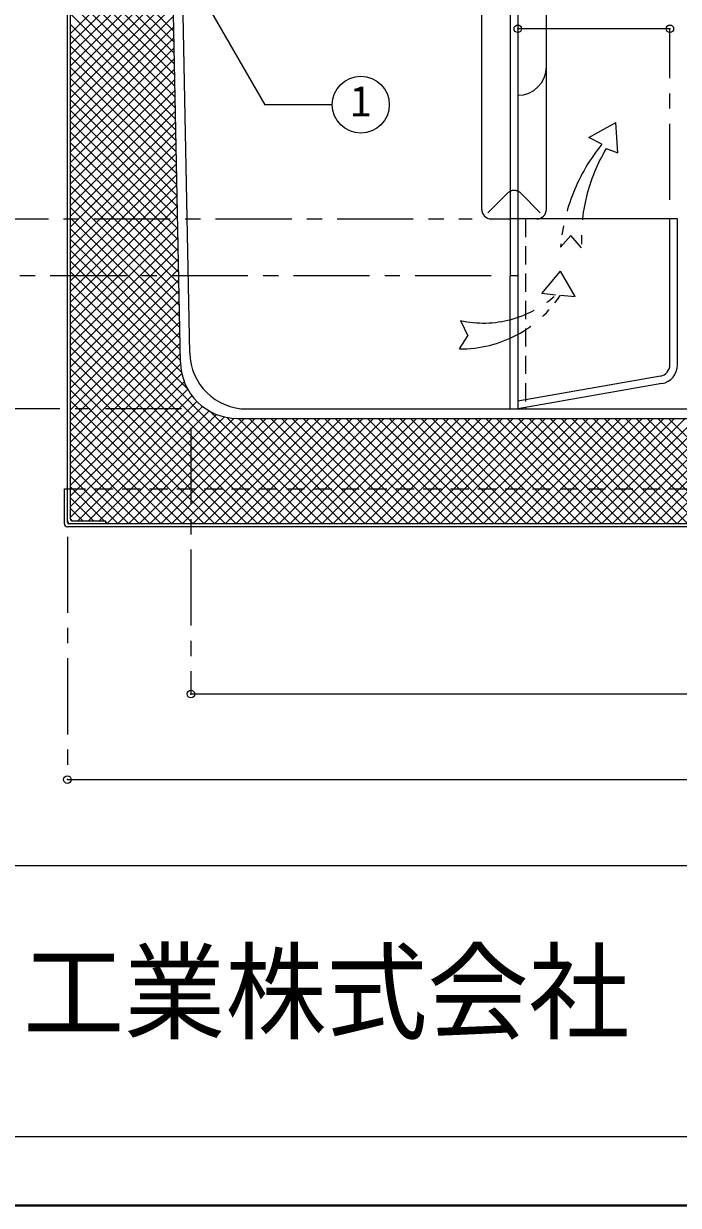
# Model space of a CAD drawing. Units: millimetres at full size, sheet at 1:8; details may follow other scales. Extents: x -1698 to 1542, y -1117 to 1131.
# Drawn here: x -1379 to -1034, y -1117 to -495 of the extents above; entities that cross this region are included whole.
import ezdxf
from ezdxf.enums import TextEntityAlignment as Align

# ---------------------------------------------------------------- set-up
doc = ezdxf.new("R2010")
doc.units = ezdxf.units.MM
doc.header["$LTSCALE"] = 8
doc.header["$PDMODE"] = 32
doc.header["$PDSIZE"] = 4
for name, pattern in [('CHAIN1', [8, 5, -1, 1, -1]), ('DASHED1', [1.8, 1.2, -0.6]), ('DOUBLE_CHAIN1', [8.8, 5, -1, 0.6, -0.6, 0.6, -1])]:
    doc.linetypes.add(name, pattern=pattern)
doc.layers.add('0-0_ﾚｲﾔ1', color=4, linetype='Continuous', lineweight=9)
doc.styles.add('ＭＳ ゴシック', font='')
doc.styles.get('ＭＳ ゴシック').set_extended_font_data('MS Gothic')

msp = doc.modelspace()

# ---------------------------------------------------------------- linework, layer by layer
at = {"layer": '0-0_ﾚｲﾔ1', "color": 5, "lineweight": 25}
for p, q in [((-1122.911, -149.195), (-1122.911, -627.695)), ((-1118.911, -154.695), (-1118.911, -627.695)), ((-1355.911, -757.295), (-1355.911, -207.095)), ((-1354.311, -755.695), (-1354.311, -206.295)), ((-1291.499, -668.295), (-1300.715, -207.495)), ((-1296.4, -673.295), (-1303.912, -297.695)), ((-1038.911, -674.663), (-1038.911, -597.695)), ((-1118.911, -627.695), (-1122.911, -627.695)), ((-1043.869, -680.402), (-1118.911, -693.634)), ((-1043.174, -684.341), (-1118.911, -697.695)), ((-1261.505, -697.695), (-640.317, -697.695)), ((-1266.406, -702.695), (-635.416, -702.695)), ((-1357.511, -739.695), (-1355.911, -739.695)), ((-1357.511, -758.095), (-1357.511, -739.695)), ((-546.711, -758.095), (-1355.111, -758.095)), ((-1353.511, -756.495), (-1335.911, -756.495)), ((-1335.911, -756.495), (-1335.911, -758.095)), ((-545.911, -759.695), (-1355.911, -759.695))]:
    msp.add_line(p, q, dxfattribs=at)
at = {"layer": '0-0_ﾚｲﾔ1', "color": 7, "lineweight": 18}
for p, q in [((-1103.911, -517.695), (-1103.911, -151.695)), ((-1297.625, -458.616), (-1252.016, -537.613)), ((-1216.524, -537.613), (-1252.016, -537.613)), ((-1038.911, -597.695), (-1118.911, -597.695)), ((-1122.911, -697.695), (-1122.911, -627.695)), ((-1118.911, -627.695), (-1118.911, -697.695)), ((-1114.911, -696.99), (-1114.911, -697.695))]:
    msp.add_line(p, q, dxfattribs=at)
at = {"layer": '0-0_ﾚｲﾔ1'}
for p, q in [((-1137.911, -592.695), (-1137.911, -197.695)), ((-1354.311, -444.569), (-1299.886, -498.994)), ((-1354.311, -500.126), (-1300.931, -446.746)), ((-1354.311, -450.226), (-1299.77, -504.766)), ((-1354.311, -505.782), (-1300.82, -452.291)), ((-1354.311, -455.883), (-1299.655, -510.539)), ((-1354.311, -511.439), (-1300.709, -457.837)), ((-1354.311, -461.54), (-1299.539, -516.311)), ((-1354.311, -517.096), (-1300.598, -463.383)), ((-1354.311, -467.197), (-1299.424, -522.083)), ((-1354.311, -522.753), (-1300.487, -468.929)), ((-1354.311, -472.853), (-1299.308, -527.856)), ((-1354.311, -528.41), (-1300.376, -474.475)), ((-1354.311, -478.51), (-1299.193, -533.628)), ((-1354.311, -534.067), (-1300.265, -480.021)), ((-1354.311, -484.167), (-1299.077, -539.4)), ((-1354.311, -539.724), (-1300.154, -485.567)), ((-1354.311, -489.824), (-1298.962, -545.172)), ((-1354.311, -545.38), (-1300.043, -491.113)), ((-1354.311, -495.481), (-1298.847, -550.945)), ((-1354.311, -551.037), (-1299.932, -496.659)), ((-1354.311, -501.138), (-1298.731, -556.717)), ((-1354.311, -556.694), (-1299.821, -502.205)), ((-1038.911, -497.695), (-1118.911, -497.695)), ((-1354.311, -506.795), (-1298.616, -562.489)), ((-1354.311, -562.351), (-1299.71, -507.751)), ((-1354.311, -512.451), (-1298.5, -568.262)), ((-1354.311, -568.008), (-1299.6, -513.297)), ((-1354.311, -518.108), (-1298.385, -574.034)), ((-1354.311, -573.665), (-1299.489, -518.843)), ((-1103.911, -592.695), (-1103.911, -517.695)), ((-1354.311, -523.765), (-1298.269, -579.806)), ((-1354.311, -579.322), (-1299.378, -524.389)), ((-1354.311, -529.422), (-1298.154, -585.579)), ((-1354.311, -584.978), (-1299.267, -529.935)), ((-1354.311, -535.079), (-1298.038, -591.351)), ((-1354.311, -590.635), (-1299.156, -535.481)), ((-1354.311, -540.736), (-1297.923, -597.123)), ((-1354.311, -596.292), (-1299.045, -541.026)), ((-1354.311, -546.392), (-1297.808, -602.895)), ((-1354.311, -601.949), (-1298.934, -546.572)), ((-1354.311, -552.049), (-1297.692, -608.668)), ((-1354.311, -607.606), (-1298.823, -552.118)), ((-1354.311, -613.263), (-1298.712, -557.664)), ((-1354.311, -557.706), (-1297.577, -614.44)), ((-1354.311, -618.919), (-1298.601, -563.21)), ((-1354.311, -563.363), (-1297.461, -620.212)), ((-1354.311, -624.576), (-1298.49, -568.756)), ((-1354.311, -569.02), (-1297.346, -625.985)), ((-1354.311, -630.233), (-1298.379, -574.302)), ((-1354.311, -574.677), (-1297.23, -631.757)), ((-1354.311, -635.89), (-1298.268, -579.848)), ((-1354.311, -580.334), (-1297.115, -637.529)), ((-1134.704, -594.503), (-1124.421, -584.135)), ((-1107.117, -594.503), (-1117.401, -584.135)), ((-1354.311, -641.547), (-1298.158, -585.394)), ((-1354.311, -585.99), (-1296.999, -643.302)), ((-1354.311, -647.204), (-1298.047, -590.94)), ((-1354.311, -591.647), (-1296.884, -649.074)), ((-1354.311, -652.861), (-1297.936, -596.486)), ((-1354.311, -597.304), (-1296.769, -654.846)), ((-1354.311, -658.517), (-1297.825, -602.032)), ((-1354.311, -602.961), (-1296.653, -660.618)), ((-1132.911, -597.695), (-1122.911, -597.695)), ((-1354.311, -664.174), (-1297.714, -607.578)), ((-1354.311, -608.618), (-1296.538, -666.391)), ((-1354.311, -669.831), (-1297.603, -613.124)), ((-1354.311, -614.275), (-1296.422, -672.163)), ((-1354.311, -675.488), (-1297.492, -618.67)), ((-1354.311, -619.932), (-1295.862, -678.38)), ((-1354.311, -681.145), (-1297.381, -624.215)), ((-1354.311, -625.588), (-1292.625, -687.274)), ((-1354.311, -686.802), (-1297.27, -629.761)), ((-1354.311, -631.245), (-1227.46, -758.095)), ((-1354.311, -692.459), (-1297.159, -635.307)), ((-1354.311, -636.902), (-1233.117, -758.095)), ((-1354.311, -698.115), (-1297.048, -640.853)), ((-1354.311, -642.559), (-1238.774, -758.095)), ((-1354.311, -703.772), (-1296.937, -646.399)), ((-1354.311, -648.216), (-1244.431, -758.095)), ((-1354.311, -709.429), (-1296.827, -651.945)), ((-1354.311, -653.873), (-1250.088, -758.095)), ((-1354.311, -715.086), (-1296.716, -657.491)), ((-1354.311, -659.53), (-1255.745, -758.095)), ((-1354.311, -720.743), (-1296.605, -663.037)), ((-1354.311, -665.186), (-1261.402, -758.095)), ((-1354.311, -726.4), (-1296.494, -668.583)), ((-1354.311, -670.843), (-1267.058, -758.095)), ((-1354.311, -732.057), (-1296.372, -674.118)), ((-1354.311, -676.5), (-1272.715, -758.095)), ((-1354.311, -737.713), (-1295.711, -679.114)), ((-1354.311, -682.157), (-1278.372, -758.095)), ((-1354.311, -743.37), (-1294.406, -683.465)), ((-1354.311, -749.027), (-1292.601, -687.317)), ((-1354.311, -687.814), (-1284.029, -758.095)), ((-1354.311, -754.684), (-1290.37, -690.743)), ((-1354.311, -693.471), (-1289.686, -758.095)), ((-1350.465, -756.495), (-1287.748, -693.778)), ((-1354.311, -699.128), (-1295.343, -758.095)), ((-1344.808, -756.495), (-1284.748, -696.435)), ((-1339.151, -756.495), (-1281.359, -698.703)), ((-1335.095, -758.095), (-1277.548, -700.549)), ((-1329.438, -758.095), (-1273.247, -701.905)), ((-1280.984, -698.915), (-1221.804, -758.095)), ((-1272.09, -702.152), (-1216.147, -758.095)), ((-1354.311, -704.784), (-1301, -758.095)), ((-1323.781, -758.095), (-1268.32, -702.634)), ((-1318.124, -758.095), (-1262.724, -702.695)), ((-1312.467, -758.095), (-1257.067, -702.695)), ((-1306.81, -758.095), (-1251.41, -702.695)), ((-1301.153, -758.095), (-1245.753, -702.695)), ((-1295.497, -758.095), (-1240.097, -702.695)), ((-1289.84, -758.095), (-1234.44, -702.695)), ((-1284.183, -758.095), (-1228.783, -702.695)), ((-1278.526, -758.095), (-1223.126, -702.695)), ((-1272.869, -758.095), (-1217.469, -702.695)), ((-1267.212, -758.095), (-1211.812, -702.695)), ((-1265.89, -702.695), (-1210.49, -758.095)), ((-1261.555, -758.095), (-1206.155, -702.695)), ((-1260.233, -702.695), (-1204.833, -758.095)), ((-1255.899, -758.095), (-1200.499, -702.695)), ((-1254.576, -702.695), (-1199.176, -758.095)), ((-1250.242, -758.095), (-1194.842, -702.695)), ((-1248.919, -702.695), (-1193.519, -758.095)), ((-1244.585, -758.095), (-1189.185, -702.695)), ((-1243.262, -702.695), (-1187.862, -758.095)), ((-1238.928, -758.095), (-1183.528, -702.695)), ((-1237.606, -702.695), (-1182.206, -758.095)), ((-1233.271, -758.095), (-1177.871, -702.695)), ((-1231.949, -702.695), (-1176.549, -758.095)), ((-1227.614, -758.095), (-1172.214, -702.695)), ((-1226.292, -702.695), (-1170.892, -758.095)), ((-1221.957, -758.095), (-1166.557, -702.695)), ((-1220.635, -702.695), (-1165.235, -758.095)), ((-1216.301, -758.095), (-1160.901, -702.695)), ((-1214.978, -702.695), (-1159.578, -758.095)), ((-1210.644, -758.095), (-1155.244, -702.695)), ((-1209.321, -702.695), (-1153.921, -758.095)), ((-1204.987, -758.095), (-1149.587, -702.695)), ((-1203.664, -702.695), (-1148.264, -758.095)), ((-1199.33, -758.095), (-1143.93, -702.695)), ((-1198.008, -702.695), (-1142.608, -758.095)), ((-1193.673, -758.095), (-1138.273, -702.695)), ((-1192.351, -702.695), (-1136.951, -758.095)), ((-1188.016, -758.095), (-1132.616, -702.695)), ((-1186.694, -702.695), (-1131.294, -758.095)), ((-1182.359, -758.095), (-1126.959, -702.695)), ((-1181.037, -702.695), (-1125.637, -758.095)), ((-1176.703, -758.095), (-1121.303, -702.695)), ((-1175.38, -702.695), (-1119.98, -758.095)), ((-1171.046, -758.095), (-1115.646, -702.695)), ((-1169.723, -702.695), (-1114.323, -758.095)), ((-1165.389, -758.095), (-1109.989, -702.695)), ((-1164.066, -702.695), (-1108.666, -758.095)), ((-1159.732, -758.095), (-1104.332, -702.695)), ((-1158.41, -702.695), (-1103.01, -758.095)), ((-1154.075, -758.095), (-1098.675, -702.695)), ((-1152.753, -702.695), (-1097.353, -758.095)), ((-1148.418, -758.095), (-1093.018, -702.695)), ((-1147.096, -702.695), (-1091.696, -758.095)), ((-1142.762, -758.095), (-1087.362, -702.695)), ((-1141.439, -702.695), (-1086.039, -758.095)), ((-1137.105, -758.095), (-1081.705, -702.695)), ((-1135.782, -702.695), (-1080.382, -758.095)), ((-1131.448, -758.095), (-1076.048, -702.695)), ((-1130.125, -702.695), (-1074.725, -758.095)), ((-1125.791, -758.095), (-1070.391, -702.695)), ((-1124.469, -702.695), (-1069.069, -758.095)), ((-1120.134, -758.095), (-1064.734, -702.695)), ((-1118.812, -702.695), (-1063.412, -758.095)), ((-1114.477, -758.095), (-1059.077, -702.695)), ((-1113.155, -702.695), (-1057.755, -758.095)), ((-1108.82, -758.095), (-1053.42, -702.695)), ((-1107.498, -702.695), (-1052.098, -758.095)), ((-1103.164, -758.095), (-1047.764, -702.695)), ((-1101.841, -702.695), (-1046.441, -758.095)), ((-1097.507, -758.095), (-1042.107, -702.695)), ((-1096.184, -702.695), (-1040.784, -758.095)), ((-1091.85, -758.095), (-1036.45, -702.695)), ((-1090.527, -702.695), (-1035.127, -758.095)), ((-1086.193, -758.095), (-1030.793, -702.695)), ((-1084.871, -702.695), (-1029.471, -758.095)), ((-1080.536, -758.095), (-1025.136, -702.695)), ((-1079.214, -702.695), (-1023.814, -758.095)), ((-1074.879, -758.095), (-1019.479, -702.695)), ((-1073.557, -702.695), (-1018.157, -758.095)), ((-1069.222, -758.095), (-1013.822, -702.695)), ((-1067.9, -702.695), (-1012.5, -758.095)), ((-1063.566, -758.095), (-1008.166, -702.695)), ((-1062.243, -702.695), (-1006.843, -758.095)), ((-1057.909, -758.095), (-1002.509, -702.695)), ((-1056.586, -702.695), (-1001.186, -758.095)), ((-1052.252, -758.095), (-996.852, -702.695)), ((-1050.929, -702.695), (-995.529, -758.095)), ((-1046.595, -758.095), (-991.195, -702.695)), ((-1045.273, -702.695), (-989.873, -758.095)), ((-1040.938, -758.095), (-985.538, -702.695)), ((-1039.616, -702.695), (-984.216, -758.095)), ((-1035.281, -758.095), (-979.881, -702.695)), ((-1354.311, -710.441), (-1306.656, -758.095)), ((-1354.311, -716.098), (-1312.313, -758.095)), ((-1354.311, -721.755), (-1317.97, -758.095)), ((-1354.311, -727.412), (-1323.627, -758.095)), ((-1354.311, -733.069), (-1329.284, -758.095)), ((-1354.311, -738.726), (-1336.541, -756.495)), ((-1354.311, -744.382), (-1342.198, -756.495)), ((-1354.311, -750.039), (-1347.854, -756.495)), ((-1354.311, -755.696), (-1353.511, -756.495)), ((-1335.911, -757.126), (-1334.941, -758.095)), ((-610.911, -847.695), (-1290.911, -847.695)), ((-1355.911, -892.695), (-545.911, -892.695))]:
    msp.add_line(p, q, dxfattribs=at)
at = {"layer": '0-0_ﾚｲﾔ1', "linetype": 'CHAIN1'}
for p, q in [((-1038.911, -587.695), (-1038.911, -497.695)), ((-1597.911, -597.695), (-1142.911, -597.695)), ((-1132.911, -627.695), (-1552.911, -627.695)), ((-1295.911, -697.695), (-1597.911, -697.695)), ((-1290.911, -707.695), (-1290.911, -847.695)), ((-1355.911, -764.895), (-1355.911, -892.695))]:
    msp.add_line(p, q, dxfattribs=at)
at = {"layer": '0-0_ﾚｲﾔ1', "linetype": 'DOUBLE_CHAIN1'}
for p, q in [((-1081.523, -554.924), (-1067.39, -546.902)), ((-1074.648, -558.361), (-1081.523, -554.924)), ((-1096.42, -612.602), (-1091.073, -606.49)), ((-1085.343, -612.983), (-1091.073, -606.49)), ((-1088.781, -638.576), (-1096.464, -625.124)), ((-1096.42, -637.812), (-1088.781, -638.576)), ((-1149.133, -651.181), (-1145.155, -659.171)), ((-1149.515, -666.078), (-1145.155, -659.171))]:
    msp.add_line(p, q, dxfattribs=at)
at = {"layer": '0-0_ﾚｲﾔ1', "linetype": 'DASHED1'}
for p, q in [((-1118.911, -597.695), (-1122.911, -597.695)), ((-1114.911, -597.695), (-1114.911, -696.99)), ((-1355.911, -739.695), (-545.911, -739.695))]:
    msp.add_line(p, q, dxfattribs=at)
at = {"layer": '0-0_ﾚｲﾔ1', "color": 6, "lineweight": 25}
for p, q in [((-1662.411, -937.838), (1505.589, -937.838)), ((1505.589, -1080.695), (-1662.411, -1080.695))]:
    msp.add_line(p, q, dxfattribs=at)
at = {"layer": '0-0_ﾚｲﾔ1', "color": 1, "lineweight": 40}
msp.add_line((1541.589, -1116.695), (-1698.411, -1116.695), dxfattribs=at)
at = {"layer": '0-0_ﾚｲﾔ1', "linetype": 'DOUBLE_CHAIN1'}
for points in [[(-1072.356, -560.653), (-1066.244, -562.945), (-1067.39, -546.902)], [(-1099.094, -637.812), (-1106.352, -636.89), (-1096.464, -625.124)]]:
    msp.add_lwpolyline(points, dxfattribs=at)
at = {"layer": '0-0_ﾚｲﾔ1', "color": 5, "lineweight": 25}
msp.add_lwpolyline([(-1034.911, -674.493), (-1034.911, -597.695), (-1038.911, -597.695)], dxfattribs=at)
at = {"layer": '0-0_ﾚｲﾔ1', "color": 7, "lineweight": 18}
msp.add_circle((-1201.524, -537.613), 15, dxfattribs=at)
msp.add_arc((-1118.911, -517.695), 15, 270, 0, dxfattribs=at)
at = {"layer": '0-0_ﾚｲﾔ1', "linetype": 'DOUBLE_CHAIN1'}
for centre, radius, start, end in [((-998.794, -620.299), 97.929, 140.76664, 175.49147), ((-993.726, -607.944), 91.755, 148.97583, 183.14858), ((-1149.011, -603.026), 63.054, 269.54205, 326.51732), ((-1137.02, -596.188), 56.311, 257.5787, 312.33857)]:
    msp.add_arc(centre, radius, start, end, dxfattribs=at)
at = {"layer": '0-0_ﾚｲﾔ1'}
for centre, start, end in [((-1120.911, -587.695), 113.57818, 134.58732), ((-1120.911, -587.695), 45.41268, 66.42182), ((-1132.911, -592.695), 180, 270), ((-1108.911, -592.695), 270, 0)]:
    msp.add_arc(centre, 5, start, end, dxfattribs=at)
at = {"layer": '0-0_ﾚｲﾔ1', "linetype": 'DASHED1'}
msp.add_arc((-1120.911, -587.695), 5, 66.42182, 113.57818, dxfattribs=at)
at = {"layer": '0-0_ﾚｲﾔ1', "color": 5, "lineweight": 25}
for centre, radius, start, end in [((-1261.505, -667.695), 30, 181.14576, 270), ((-1266.406, -672.695), 30, 181.14576, 270), ((-1044.911, -674.493), 6, 280, 0), ((-1044.911, -674.493), 10, 280, 0), ((-1355.911, -758.095), 1.6, 180, 270), ((-1354.311, -756.495), 1.6, 180, 270), ((-1355.111, -757.295), 0.8, 180, 270), ((-1353.511, -755.695), 0.8, 180, 270)]:
    msp.add_arc(centre, radius, start, end, dxfattribs=at)
at = {"layer": '0-0_ﾚｲﾔ1', "color": 1}
for p in [(-1118.911, -497.695), (-1038.911, -497.695), (-1290.911, -847.695), (-1355.911, -892.695)]:
    msp.add_point(p, dxfattribs=at)

# ---------------------------------------------------------------- texts
at = {"layer": '0-0_ﾚｲﾔ1', "color": 7, "style": 'ＭＳ ゴシック'}
msp.add_text('1', height=16.13, dxfattribs=at).set_placement((-1207.024, -548.613), align=Align.BOTTOM_LEFT)
at = {"layer": '0-0_ﾚｲﾔ1', "color": 7, "style": 'ＭＳ ゴシック', "width": 0.95}
msp.add_text('工業株式会社', height=41.06, dxfattribs=at).set_placement((-1379.268, -1037.267), align=Align.BOTTOM_LEFT)

doc.saveas('drawing.dxf')
